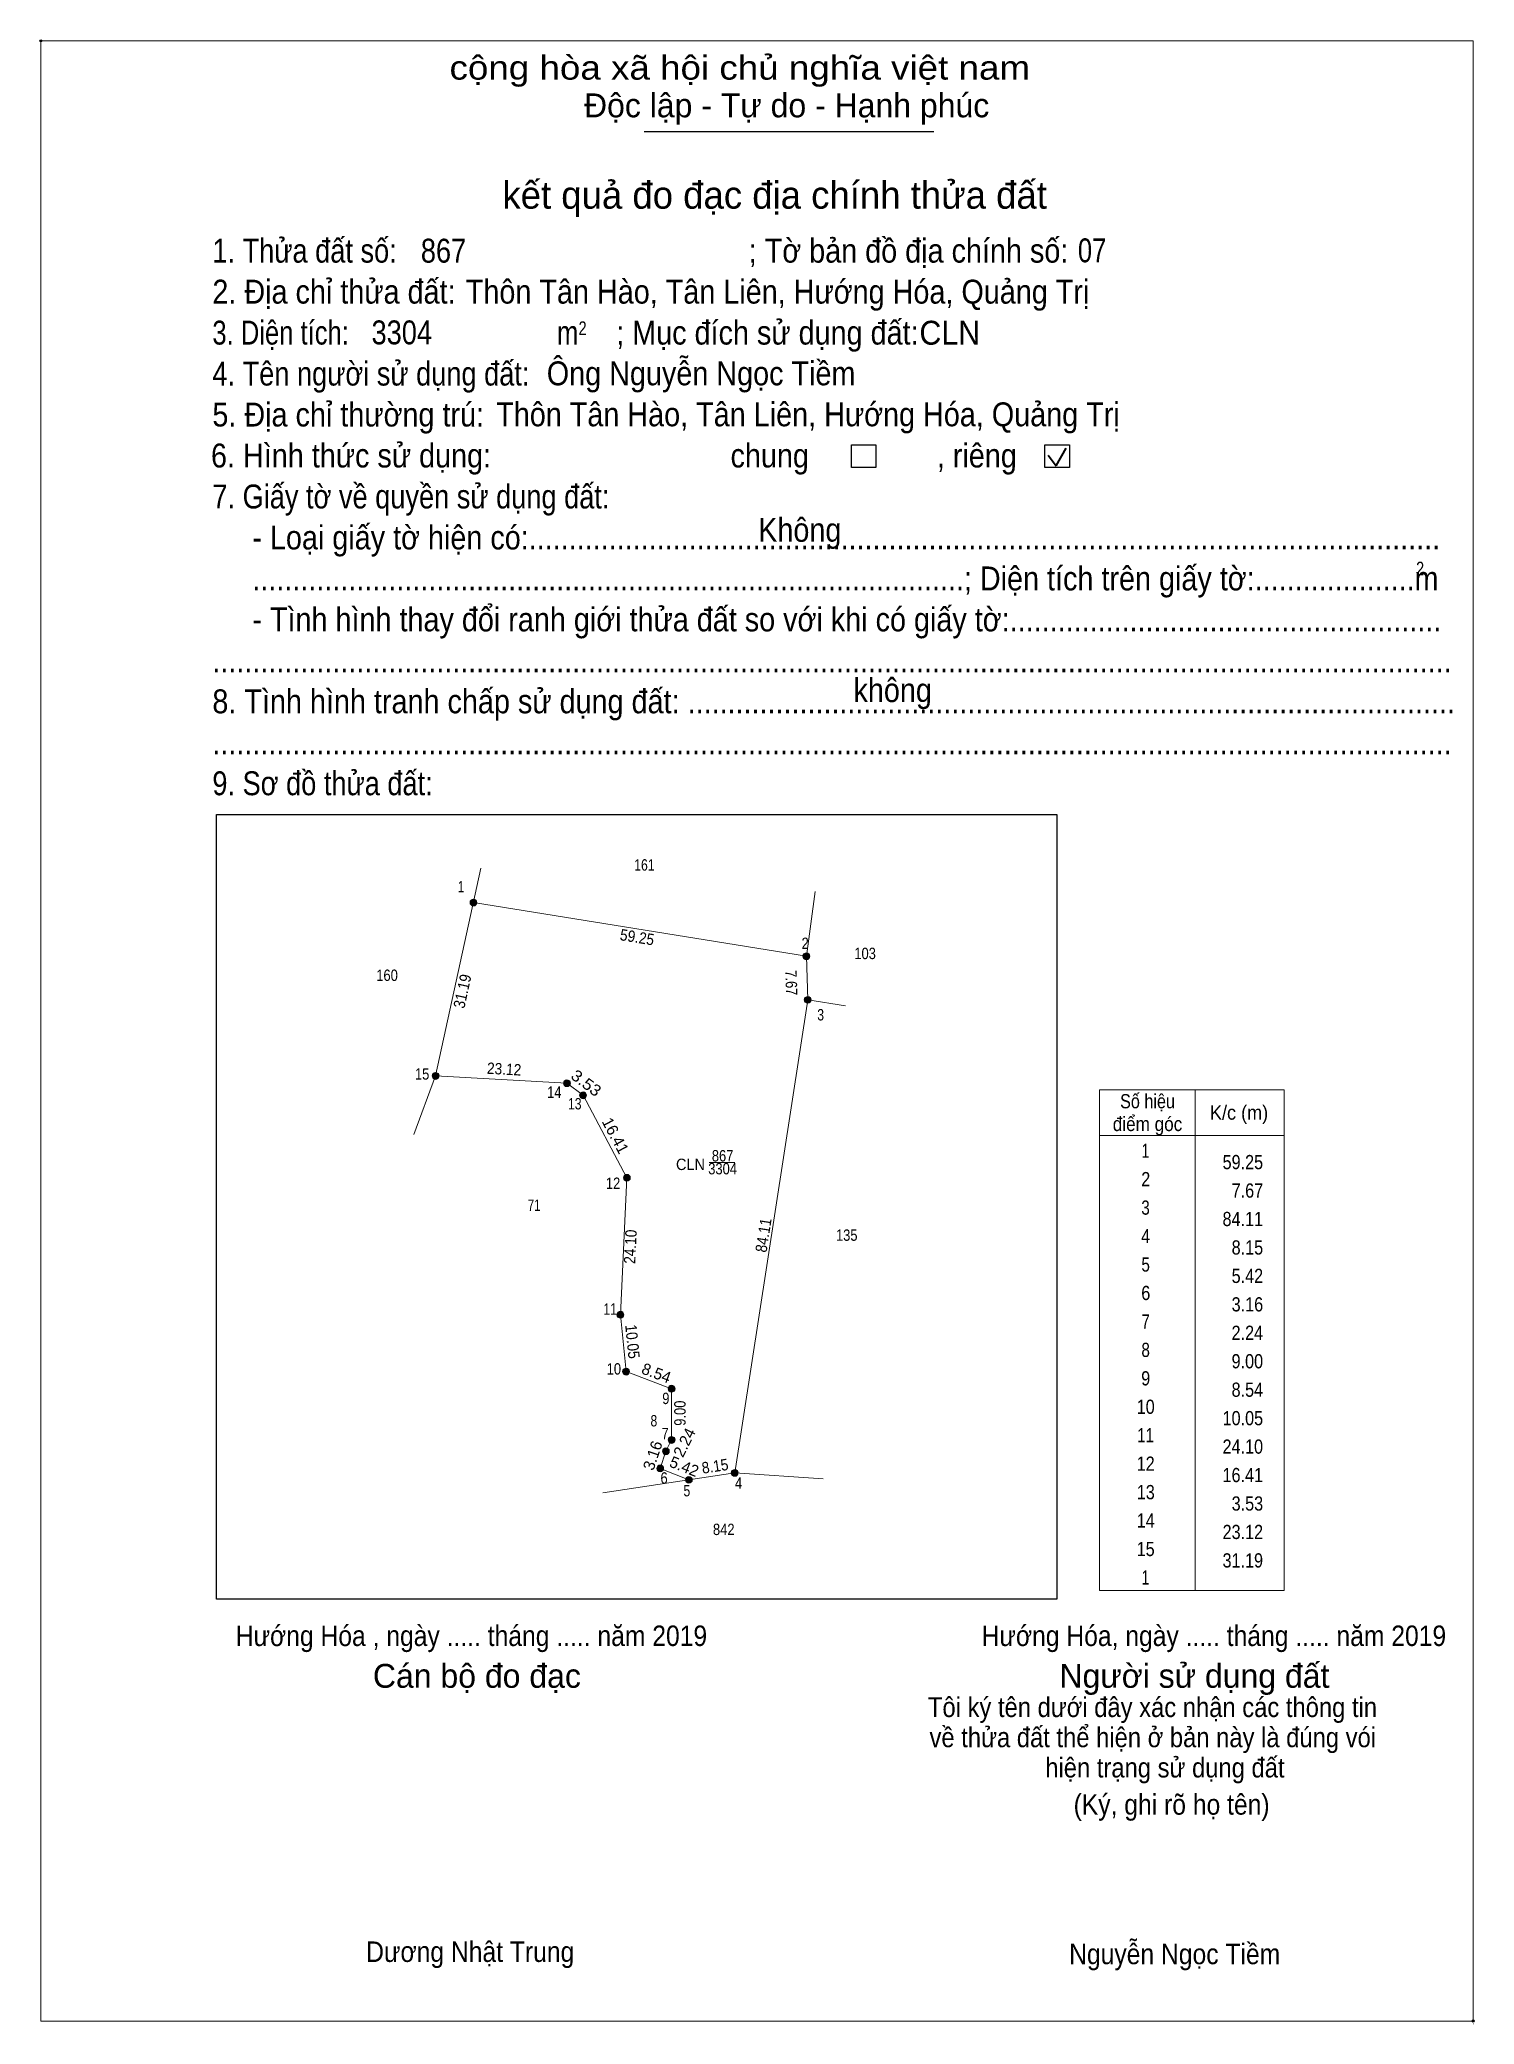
# Model space of a CAD drawing. Header units: metres. Extents: x 546866 to 548114, y 1838251 to 1838887.
# Drawn here: x 546866.1 to 547118.1, y 1838250.6 to 1838599.4 of the extents above.
import ezdxf
from ezdxf.enums import TextEntityAlignment as Align

# ---------------------------------------------------------------- set-up
doc = ezdxf.new("R2010")
doc.units = ezdxf.units.M
doc.header["$LTSCALE"] = 0.8
doc.header["$PDMODE"] = 32
doc.header["$PDSIZE"] = 0.4
doc.linetypes.add('MEDIUM_DASHED', pattern=[4.5, 3, -1.5])
for name, color, linetype, lineweight in [('1', 7, 'MEDIUM_DASHED', 13), ('10', 7, 'Continuous', 13), ('19', 7, 'Continuous', 25), ('55', 7, 'Continuous', 13), ('63', 7, 'Continuous', 13)]:
    doc.layers.add(name, color=color, linetype=linetype, lineweight=lineweight)

msp = doc.modelspace()

# ---------------------------------------------------------------- hatches: boundary and pattern name
at = {"layer": '63'}
for points in [[(546942.92, 1838447.75, 1), (546941.72, 1838447.75, 1)], [(547001.41, 1838438.32, 1), (547000.21, 1838438.32, 1)], [(547001.64, 1838430.65, 1), (547000.44, 1838430.65, 1)], [(546936.27, 1838417.28, 1), (546935.07, 1838417.28, 1)], [(546959.35, 1838416, 1), (546958.15, 1838416, 1)], [(546962.17, 1838413.87, 1), (546960.97, 1838413.87, 1)], [(546969.87, 1838399.38, 1), (546968.67, 1838399.38, 1)], [(546968.73, 1838375.31, 1), (546967.53, 1838375.31, 1)], [(546969.73, 1838365.31, 1), (546968.53, 1838365.31, 1)], [(546977.73, 1838362.31, 1), (546976.53, 1838362.31, 1)], [(546977.73, 1838353.31, 1), (546976.53, 1838353.31, 1)], [(546976.73, 1838351.31, 1), (546975.53, 1838351.31, 1)], [(546975.73, 1838348.31, 1), (546974.53, 1838348.31, 1)], [(546980.76, 1838346.3, 1), (546979.56, 1838346.3, 1)], [(546988.82, 1838347.52, 1), (546987.62, 1838347.52, 1)]]:
    msp.add_hatch(color=256, dxfattribs=at).paths.add_polyline_path(points)

# ---------------------------------------------------------------- linework, layer by layer
at = {"layer": '10'}
msp.add_lwpolyline([(547003.74, 1838346.49), (546988.22, 1838347.52), (546965.02, 1838344.01)], dxfattribs=at)
at = {"layer": '19'}
msp.add_line((546972.3, 1838583.23), (547023.18, 1838583.23), dxfattribs=at)
msp.add_line((546972.3, 1838583.23), (547023.18, 1838583.23), dxfattribs=at)
at = {"layer": '19', "lineweight": 35}
for p, q in [((547044.7, 1838524.49), (547046.44, 1838527.61)), ((547044.7, 1838524.49), (547046.44, 1838527.61)), ((547043.26, 1838526.35), (547044.7, 1838524.49)), ((547043.26, 1838526.35), (547044.7, 1838524.49))]:
    msp.add_line(p, q, dxfattribs=at)
at = {"layer": '19', "lineweight": 13}
msp.add_lwpolyline([(546866.33, 1838599.19), (547117.93, 1838599.19), (547117.93, 1838251.19), (546866.33, 1838251.19)], close=True, dxfattribs=at)
msp.add_lwpolyline([(546866.33, 1838599.19), (547117.93, 1838599.19), (547117.93, 1838251.19), (546866.33, 1838251.19)], close=True, dxfattribs=at)
at = {"layer": '19'}
for points in [[(547008.71, 1838528.21), (547013.03, 1838528.21), (547013.03, 1838524.18), (547008.71, 1838524.18)], [(547008.71, 1838528.21), (547013.03, 1838528.21), (547013.03, 1838524.18), (547008.71, 1838524.18)], [(547042.7, 1838528.21), (547047.03, 1838528.21), (547047.03, 1838524.18), (547042.7, 1838524.18)], [(547042.7, 1838528.21), (547047.03, 1838528.21), (547047.03, 1838524.18), (547042.7, 1838524.18)], [(546897.18, 1838463.23), (547044.78, 1838463.23), (547044.78, 1838325.35), (546897.18, 1838325.35)], [(546897.18, 1838463.23), (547044.78, 1838463.23), (547044.78, 1838325.35), (546897.18, 1838325.35)]]:
    msp.add_lwpolyline(points, close=True, dxfattribs=at)
for p in [(546866.33, 1838599.19), (547117.93, 1838251.19)]:
    msp.add_point(p, dxfattribs=at)
at = {"layer": '55'}
for p, q in [((547000.81, 1838438.32), (546942.32, 1838447.75)), ((547000.81, 1838438.32), (547001.04, 1838430.65)), ((546988.22, 1838347.52), (547001.04, 1838430.65)), ((547001.04, 1838430.65), (547007.66, 1838429.58))]:
    msp.add_line(p, q, dxfattribs=at)
for points in [[(546943.64, 1838453.81), (546935.67, 1838417.28), (546958.75, 1838416), (546961.57, 1838413.87), (546969.27, 1838399.38), (546968.13, 1838375.31), (546969.13, 1838365.31), (546977.13, 1838362.31), (546977.13, 1838353.31), (546976.13, 1838351.31), (546975.13, 1838348.31), (546980.16, 1838346.3)], [(546968.13, 1838375.31), (546969.13, 1838365.31), (546977.13, 1838362.31), (546977.13, 1838357.31), (546977.13, 1838353.31), (546976.13, 1838351.31), (546975.13, 1838348.31), (546980.16, 1838346.3)]]:
    msp.add_lwpolyline(points, dxfattribs=at)
at = {"layer": '63'}
for p, q in [((547000.81, 1838438.32), (547002.33, 1838449.68)), ((546935.67, 1838417.28), (546931.84, 1838407)), ((547069.12, 1838414.83), (547069.12, 1838326.83)), ((547069.12, 1838414.83), (547069.12, 1838326.83)), ((547052.32, 1838406.83), (547084.72, 1838406.83)), ((546983.7, 1838402.07), (546988.22, 1838402.07))]:
    msp.add_line(p, q, dxfattribs=at)
msp.add_lwpolyline([(547052.32, 1838414.83), (547084.72, 1838414.83), (547084.72, 1838326.83), (547052.32, 1838326.83)], close=True, dxfattribs=at)
for centre in [(546942.32, 1838447.75), (547000.81, 1838438.32), (547001.04, 1838430.65), (546935.67, 1838417.28), (546958.75, 1838416), (546961.57, 1838413.87), (546969.27, 1838399.38), (546968.13, 1838375.31), (546969.13, 1838365.31), (546977.13, 1838362.31), (546977.13, 1838353.31), (546976.13, 1838351.31), (546975.13, 1838348.31), (546980.16, 1838346.3), (546988.22, 1838347.52)]:
    msp.add_circle(centre, 0.6, dxfattribs=at)

# ---------------------------------------------------------------- texts
at = {"layer": '1'}
for s, width, p in [('161', 0.8, (546972.355, 1838453.36)), ('103', 0.85, (547011.12, 1838437.81)), ('160', 0.85, (546927.145, 1838433.97)), ('CLN', 0.95, (546980.445, 1838400.74)), ('3304', 0.85, (546986.09, 1838399.98)), ('867', 0.85, (546986.09, 1838402.25)), ('71', 0.75, (546952.98, 1838393.56)), ('135', 0.85, (547007.895, 1838388.3)), ('842', 0.85, (546986.29, 1838336.59))]:
    msp.add_text(s, height=2, dxfattribs=dict(at, width=width)).set_placement(p, align=Align.CENTER)
at = {"layer": '19'}
for s, height, width, p in [('cộng hòa xã hội chủ nghĩa việt nam', 4.2, 1.15, (546938.12, 1838592.37)), ('cộng hòa xã hội chủ nghĩa việt nam', 4.2, 1.15, (546938.12, 1838592.37)), ('1. Thửa đất số:', 4.2, 0.85, (546896.46, 1838560.21)), ('1. Thửa đất số:', 4.2, 0.85, (546896.46, 1838560.21)), ('867', 4.2, 0.85, (546933.08, 1838560.21)), ('; Tờ bản đồ địa chính số:', 4.2, 0.9, (546990.68, 1838560.21)), ('; Tờ bản đồ địa chính số:', 4.2, 0.9, (546990.68, 1838560.21)), ('07', 4.2, 0.8, (547048.5, 1838560.27)), ('2. Địa chỉ thửa đất:', 4.2, 0.9, (546896.46, 1838553.01)), ('2. Địa chỉ thửa đất:', 4.2, 0.9, (546896.46, 1838553.01)), ('Thôn Tân Hào, Tân Liên, Hướng Hóa, Quảng Trị', 4.2, 0.9, (546940.98, 1838553.01)), ('3. Diện tích:', 4.2, 0.8, (546896.46, 1838545.81)), ('3. Diện tích:', 4.2, 0.8, (546896.46, 1838545.81)), ('3304', 4.2, 0.85, (546924.42, 1838545.85)), ('m', 4.2, 0.8, (546957, 1838545.81)), ('m', 4.2, 0.8, (546957, 1838545.81)), ('2', 2.4, 0.8, (546960.78, 1838547.49)), ('2', 2.4, 0.8, (546960.78, 1838547.49)), ('; Mục đích sử dụng đất:', 4.2, 0.9, (546967.4, 1838545.81)), ('; Mục đích sử dụng đất:', 4.2, 0.9, (546967.4, 1838545.81)), ('CLN', 4.2, 0.95, (547020.66, 1838545.79)), ('4. Tên người sử dụng đất:', 4.2, 0.85, (546896.46, 1838538.61)), ('4. Tên người sử dụng đất:', 4.2, 0.85, (546896.46, 1838538.61)), ('Ông Nguyễn Ngọc Tiềm', 4.2, 0.9, (546955.2, 1838538.65)), ('5. Địa chỉ thường trú:', 4.2, 0.9, (546896.46, 1838531.41)), ('5. Địa chỉ thường trú:', 4.2, 0.9, (546896.46, 1838531.41)), ('Thôn Tân Hào, Tân Liên, Hướng Hóa, Quảng Trị', 4.2, 0.9, (546946.32, 1838531.45)), ('6. Hình thức sử dụng:', 4.2, 0.9, (546896.22, 1838524.21)), ('6. Hình thức sử dụng:', 4.2, 0.9, (546896.22, 1838524.21)), ('chung                , riêng', 4.2, 0.9, (546987.48, 1838524.21)), ('chung                , riêng', 4.2, 0.9, (546987.48, 1838524.21)), ('7. Giấy tờ về quyền sử dụng đất:', 4.2, 0.85, (546896.46, 1838517.01)), ('7. Giấy tờ về quyền sử dụng đất:', 4.2, 0.85, (546896.46, 1838517.01)), ('     - Loại giấy tờ hiện có:..................................................................................................................', 4.2, 0.9, (546896.46, 1838509.81)), ('     - Loại giấy tờ hiện có:..................................................................................................................', 4.2, 0.9, (546896.46, 1838509.81)), ('Không', 4.2, 0.9, (546992.34, 1838511.15)), ('     .........................................................................................; Diện tích trên giấy tờ:....................m', 4.2, 0.9, (546896.46, 1838502.61)), ('     .........................................................................................; Diện tích trên giấy tờ:....................m', 4.2, 0.9, (546896.46, 1838502.61)), ('2', 2.4, 0.8, (547107.9, 1838505.25)), ('2', 2.4, 0.8, (547107.9, 1838505.25)), ('     - Tình hình thay đổi ranh giới thửa đất so với khi có giấy tờ:......................................................', 4.2, 0.9, (546896.46, 1838495.41)), ('8. Tình hình tranh chấp sử dụng đất: ................................................................................................', 4.2, 0.9, (546896.46, 1838481.01)), ('8. Tình hình tranh chấp sử dụng đất: ................................................................................................', 4.2, 0.9, (546896.46, 1838481.01)), ('...........................................................................................................................................................', 4.2, 0.9, (546896.46, 1838488.21)), ('không', 4.2, 0.9, (547009.08, 1838482.99)), ('không', 4.2, 0.9, (547009.08, 1838482.99)), ('...........................................................................................................................................................', 4.2, 0.9, (546896.46, 1838473.81)), ('...........................................................................................................................................................', 4.2, 0.9, (546896.46, 1838473.81)), ('9. Sơ đồ thửa đất:', 4.2, 0.85, (546896.46, 1838466.61)), ('9. Sơ đồ thửa đất:', 4.2, 0.85, (546896.46, 1838466.61)), ('Hướng Hóa , ngày ..... tháng ..... năm 2019', 3.6, 0.9, (546900.56, 1838317.09)), ('Hướng Hóa, ngày ..... tháng ..... năm 2019', 3.6, 0.9, (547031.58, 1838317.09)), ('(Ký, ghi rõ họ tên)', 3.6, 0.9, (547047.74, 1838287.45)), ('(Ký, ghi rõ họ tên)', 3.6, 0.9, (547047.74, 1838287.45)), ('Dương Nhật Trung', 3.6, 0.9, (546923.47, 1838261.57)), ('Nguyễn Ngọc Tiềm', 3.6, 0.9, (547046.96, 1838261.17))]:
    msp.add_text(s, height=height, dxfattribs=dict(at, width=width)).set_placement(p)
for s, p in [('Độc lập - Tự do - Hạnh phúc', (546961.74, 1838585.75)), ('Độc lập - Tự do - Hạnh phúc', (546961.74, 1838585.75)), ('Cán bộ đo đạc', (546924.66, 1838309.75)), ('Cán bộ đo đạc', (546924.66, 1838309.75)), ('Người sử dụng đất', (547045.26, 1838309.75)), ('Người sử dụng đất', (547045.26, 1838309.75))]:
    msp.add_text(s, height=4.2, dxfattribs=at).set_placement(p)
for s, height, p in [('kết quả đo đạc địa chính thửa đất', 4.8, (546995.23, 1838569.69)), ('kết quả đo đạc địa chính thửa đất', 4.8, (546995.23, 1838569.69)), ('.', 1.2, (547117.961, 1838250.61)), ('.', 1.2, (547117.961, 1838250.61))]:
    msp.add_text(s, height=height, dxfattribs=at).set_placement(p, align=Align.CENTER)
at = {"layer": '19', "width": 0.9}
for s, p in [('Tôi ký tên dưới đây xác nhận các thông tin', (547061.605, 1838304.61)), ('Tôi ký tên dưới đây xác nhận các thông tin', (547061.605, 1838304.61)), ('về thửa đất thể hiện ở bản này là đúng vói', (547061.655, 1838299.31)), ('về thửa đất thể hiện ở bản này là đúng vói', (547061.655, 1838299.31)), ('hiện trạng sử dụng đất', (547063.785, 1838293.99)), ('hiện trạng sử dụng đất', (547063.785, 1838293.99))]:
    msp.add_text(s, height=3.47, dxfattribs=at).set_placement(p, align=Align.CENTER)
at = {"layer": '63'}
for s, height, width, p in [(' 1', 2, 0.75, (546940.71, 1838449.56)), (' 2', 2, 0.85, (547001.22, 1838439.58)), (' 3', 2, 0.8, (547003.91, 1838427.03)), (' 15', 2, 0.85, (546934.57, 1838416.62)), (' 14', 2, 0.85, (546957.79, 1838413.43)), (' 13', 2, 0.8, (546961.31, 1838411.39)), ('59.25', 2.5, 0.85, (547081.03, 1838400.89)), (' 12', 2, 0.85, (546968.11, 1838397.42)), ('7.67', 2.5, 0.85, (547081.04, 1838395.89)), ('84.11', 2.5, 0.85, (547081.02, 1838390.89)), ('8.15', 2.5, 0.85, (547081.04, 1838385.89)), ('5.42', 2.5, 0.85, (547081.04, 1838380.89)), ('3.16', 2.5, 0.85, (547081.04, 1838375.89)), (' 11', 2, 0.8, (546967.52, 1838375.31)), ('2.24', 2.5, 0.85, (547081.03, 1838370.89)), ('9.00', 2.5, 0.85, (547081.03, 1838365.89)), (' 10', 2, 0.85, (546968.25, 1838364.8)), (' 9', 2, 0.85, (546976.75, 1838359.61)), ('8.54', 2.5, 0.85, (547081.03, 1838360.89)), (' 8', 2, 0.8, (546974.61, 1838355.68)), ('10.05', 2.5, 0.85, (547081.03, 1838355.89)), (' 7', 2, 0.8, (546976.59, 1838353.42)), ('24.10', 2.5, 0.85, (547081.02, 1838350.89)), (' 6', 2, 0.85, (546976.44, 1838345.62)), (' 4', 2, 0.85, (546989.52, 1838344.72)), ('16.41', 2.5, 0.85, (547081.02, 1838345.89)), (' 5', 2, 0.8, (546980.4, 1838343.39)), ('3.53', 2.5, 0.85, (547081.04, 1838340.89)), ('23.12', 2.5, 0.85, (547081.03, 1838335.89)), ('31.19', 2.5, 0.85, (547081.02, 1838330.89))]:
    msp.add_text(s, height=height, dxfattribs=dict(at, width=width)).set_placement(p, align=Align.RIGHT)
for s, rotation, width, p in [('59.25', 350.841, 0.9, (546970.9158, 1838440.6786)), ('31.19', 77.688, 0.9, (546941.3528, 1838431.9568)), ('7.67', 271.718, 0.85, (546997.1572, 1838433.61)), ('23.12', 356.826, 0.9, (546947.6596, 1838417.4964)), ('3.53', 322.936, 1.1, (546961.5273, 1838415.2395)), ('84.11', 81.233, 0.9, (546994.2499, 1838389.1376)), ('24.10', 87.288, 0.9, (546970.8796, 1838387.2177)), ('10.05', 275.711, 0.9, (546969.265, 1838370.4995)), ('9.00', 90, 0.85, (546979.59, 1838358.01)), ('8.15', 8.607, 0.9, (546984.9103, 1838347.7127))]:
    msp.add_text(s, height=2, rotation=rotation, dxfattribs=dict(at, width=width)).set_placement(p, align=Align.CENTER)
for s, width, p in [('Số hiệu', 0.85, (547060.73, 1838411.59)), ('điểm góc', 0.9, (547060.73, 1838407.59)), ('K/c (m)', 0.95, (547076.81, 1838409.59)), (' 1', 0.75, (547060.015, 1838402.89)), (' 2', 0.85, (547060.03, 1838397.89)), (' 3', 0.8, (547060.01, 1838392.89)), (' 4', 0.85, (547060.015, 1838387.89)), (' 5', 0.8, (547060.03, 1838382.89)), (' 6', 0.85, (547060.03, 1838377.89)), (' 7', 0.8, (547060.03, 1838372.89)), (' 8', 0.8, (547060.03, 1838367.89)), (' 9', 0.85, (547060.015, 1838362.89)), (' 10', 0.85, (547060.015, 1838357.89)), (' 11', 0.8, (547060.015, 1838352.89)), (' 12', 0.85, (547060.01, 1838347.89)), (' 13', 0.85, (547060.03, 1838342.89)), (' 14', 0.85, (547060.015, 1838337.89)), (' 15', 0.85, (547060.01, 1838332.89)), (' 1', 0.75, (547060.015, 1838327.89))]:
    msp.add_text(s, height=2.5, dxfattribs=dict(at, width=width)).set_placement(p, align=Align.CENTER)
for s, rotation, p in [('16.41', 297.986, (546966.3701, 1838406.3243)), ('8.54', 339.444, (546974.1089, 1838364.1279)), ('3.16', 71.565, (546974.7546, 1838350.2638)), ('2.24', 63.435, (546980.2789, 1838352.4178)), ('5.42', 338.218, (546978.9789, 1838347.7174))]:
    msp.add_text(s, height=2, rotation=rotation, dxfattribs=at).set_placement(p, align=Align.CENTER)

doc.saveas('drawing.dxf')
